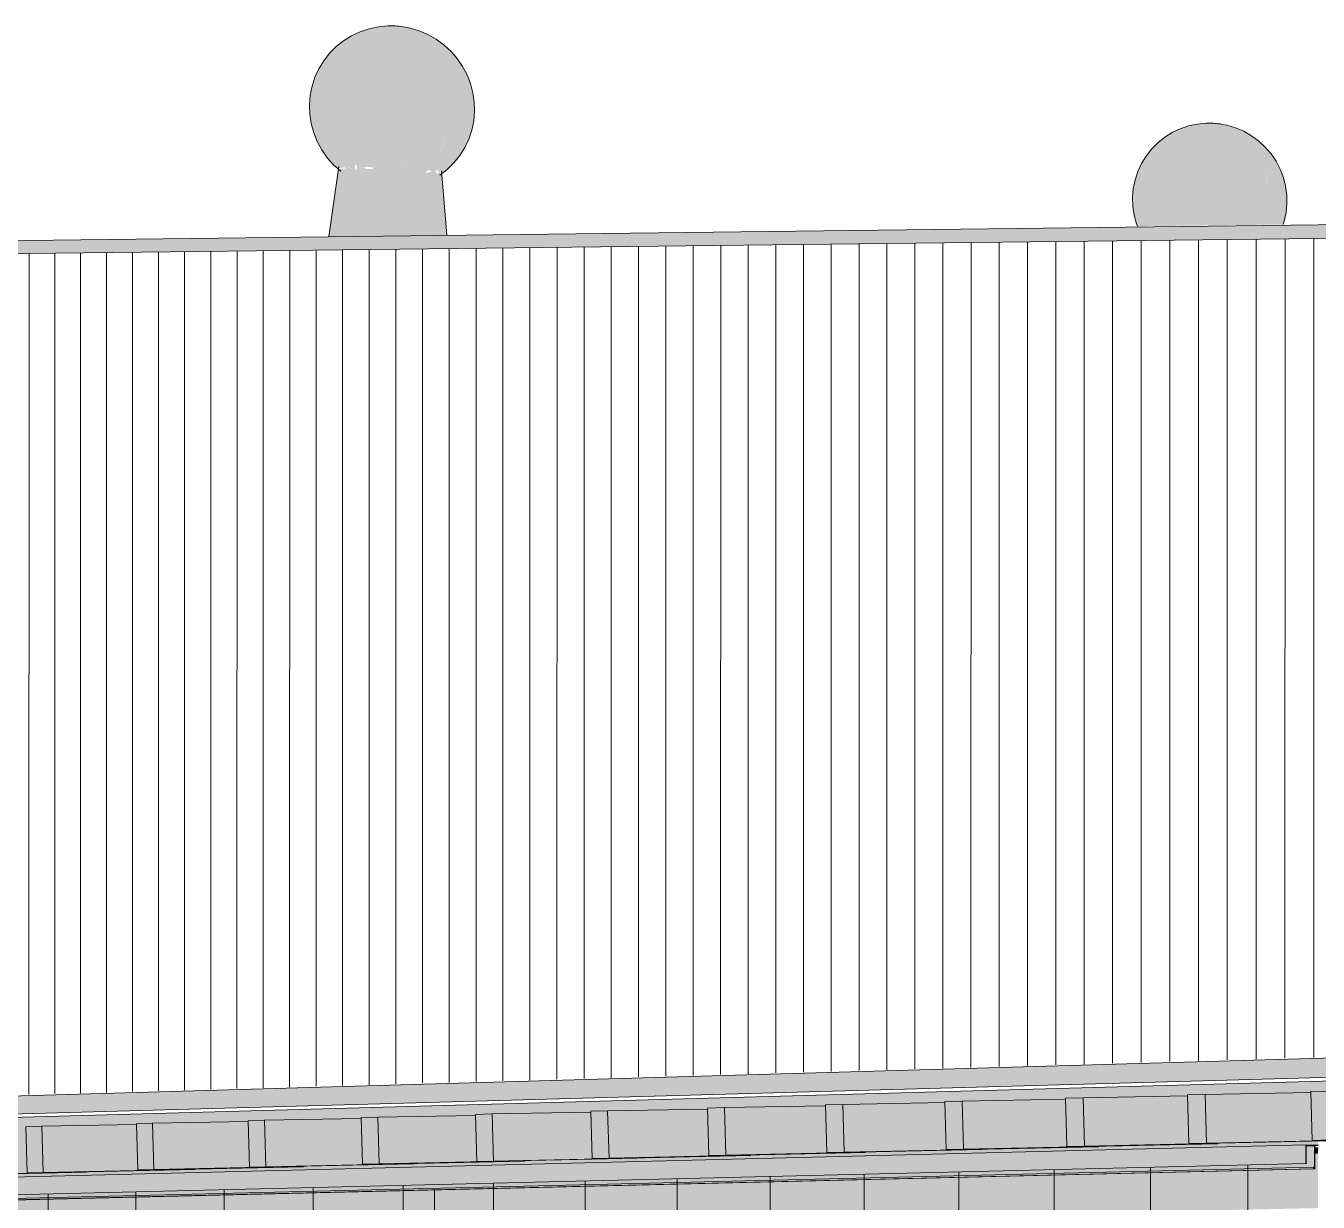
# Model space of a CAD drawing. Header units: inches. Extents: x 31156 to 31160, y -65 to 66.
# Drawn here: x 31155.9442 to 31156.0385, y 59.2025 to 59.2883 of the extents above; entities that cross this region are included whole.
import ezdxf

# ---------------------------------------------------------------- set-up
doc = ezdxf.new("R2010")
doc.units = ezdxf.units.IN
doc.header["$MEASUREMENT"] = 0
for name, color, linetype, lineweight in [('A-CLNG', 13, 'Continuous', 13), ('A-GENM', 13, 'Continuous', 9), ('A-GLAZ-CURT', 52, 'Continuous', 9), ('A-GLAZ-CWMG', 51, 'Continuous', 9), ('A-ROOF', 132, 'Continuous', 13), ('A-WALL', 113, 'Continuous', 13), ('A-WALL-PATT', 111, 'Continuous', 13), ('L-SITE-WALL', 31, 'Continuous', 13), ('S-BEAM', 12, 'Continuous', 9), ('S-COLS', 52, 'Continuous', 9)]:
    doc.layers.add(name, color=color, linetype=linetype, lineweight=lineweight)

# ---------------------------------------------------------------- blocks, each defined once
blk = doc.blocks.new('FP_3-Looking North East')
at = {"layer": 'A-WALL-PATT', "lineweight": 9}
for p, q in [((31155.982937, 59.21145), (31155.98294, 59.272158)), ((31155.984914, 59.211507), (31155.984917, 59.272181)), ((31155.986897, 59.211565), (31155.986899, 59.272204)), ((31155.988884, 59.211622), (31155.988887, 59.272227)), ((31155.990877, 59.21168), (31155.99088, 59.27225)), ((31155.992875, 59.211738), (31155.992877, 59.272273)), ((31155.994878, 59.211796), (31155.99488, 59.272296)), ((31155.996886, 59.211854), (31155.996888, 59.272319)), ((31155.998899, 59.211912), (31155.998901, 59.272343)), ((31156.000917, 59.211971), (31156.00092, 59.272366)), ((31156.002941, 59.212029), (31156.002943, 59.27239)), ((31156.00497, 59.212088), (31156.004972, 59.272413)), ((31156.007004, 59.212147), (31156.007006, 59.272437)), ((31156.009043, 59.212206), (31156.009045, 59.27246)), ((31156.011088, 59.212265), (31156.01109, 59.272484)), ((31156.013138, 59.212324), (31156.01314, 59.272508)), ((31156.015193, 59.212384), (31156.015195, 59.272532)), ((31156.017254, 59.212443), (31156.017256, 59.272555)), ((31156.01932, 59.212503), (31156.019322, 59.272579)), ((31156.021391, 59.212563), (31156.021393, 59.272603)), ((31156.023468, 59.212623), (31156.02347, 59.272627)), ((31156.02555, 59.212683), (31156.025552, 59.272652)), ((31156.027638, 59.212744), (31156.02764, 59.272676)), ((31156.029731, 59.212804), (31156.029733, 59.2727)), ((31156.03183, 59.212865), (31156.031832, 59.272724)), ((31156.033934, 59.212926), (31156.033936, 59.272749)), ((31156.036044, 59.212987), (31156.036046, 59.272773)), ((31156.038159, 59.213048), (31156.038161, 59.272798)), ((31155.944421, 59.210336), (31155.944425, 59.271711)), ((31155.946302, 59.21039), (31155.946305, 59.271733)), ((31155.948187, 59.210445), (31155.94819, 59.271755)), ((31155.950076, 59.210499), (31155.950079, 59.271777)), ((31155.951971, 59.210554), (31155.951974, 59.271799)), ((31155.95387, 59.210609), (31155.953873, 59.271821)), ((31155.955774, 59.210664), (31155.955777, 59.271843)), ((31155.957682, 59.21072), (31155.957685, 59.271865)), ((31155.959596, 59.210775), (31155.959599, 59.271887)), ((31155.961514, 59.21083), (31155.961517, 59.271909)), ((31155.963437, 59.210886), (31155.96344, 59.271932)), ((31155.965365, 59.210942), (31155.965368, 59.271954)), ((31155.967298, 59.210998), (31155.9673, 59.271977)), ((31155.969235, 59.211054), (31155.969238, 59.271999)), ((31155.971178, 59.21111), (31155.971181, 59.272021)), ((31155.973125, 59.211166), (31155.973128, 59.272044)), ((31155.975078, 59.211223), (31155.97508, 59.272067)), ((31155.977035, 59.21128), (31155.977038, 59.272089)), ((31155.978997, 59.211336), (31155.979, 59.272112)), ((31155.980965, 59.211393), (31155.980967, 59.272135))]:
    blk.add_line(p, q, dxfattribs=at)
blk = doc.blocks.new('FP_14-Looking North East')
at = {"layer": 'A-WALL-PATT', "lineweight": 9}
for p, q in [((31156.033327, 59.138793), (31156.033329, 59.205207)), ((31155.998496, 59.139399), (31155.998498, 59.204367)), ((31156.00534, 59.13928), (31156.005342, 59.204532)), ((31156.012245, 59.139159), (31156.012247, 59.204699)), ((31156.01921, 59.139038), (31156.019212, 59.204867)), ((31156.026237, 59.138916), (31156.026239, 59.205036)), ((31155.95865, 59.140092), (31155.958653, 59.203406)), ((31155.965149, 59.139979), (31155.965152, 59.203563)), ((31155.971704, 59.139865), (31155.971707, 59.203721)), ((31155.978316, 59.13975), (31155.978319, 59.203881)), ((31155.984984, 59.139634), (31155.984987, 59.204041)), ((31155.991711, 59.139517), (31155.991713, 59.204204)), ((31155.86738, 59.141088), (31155.867385, 59.202382)), ((31155.920782, 59.14075), (31155.920786, 59.202493)), ((31155.926962, 59.140643), (31155.926966, 59.202642)), ((31155.933194, 59.140535), (31155.933197, 59.202792)), ((31155.939478, 59.140425), (31155.939481, 59.202944)), ((31155.945815, 59.140315), (31155.945818, 59.203097)), ((31155.952205, 59.140204), (31155.952208, 59.203251)), ((31155.878913, 59.141479), (31155.878918, 59.201483)), ((31155.88475, 59.141377), (31155.884754, 59.201624)), ((31155.890633, 59.141275), (31155.890637, 59.201766)), ((31155.896565, 59.141172), (31155.896569, 59.201909)), ((31155.902545, 59.141068), (31155.902549, 59.202053)), ((31155.908574, 59.140963), (31155.908578, 59.202198)), ((31155.914653, 59.140857), (31155.914657, 59.202345)), ((31155.873124, 59.14158), (31155.873128, 59.201343))]:
    blk.add_line(p, q, dxfattribs=at)

msp = doc.modelspace()

# ---------------------------------------------------------------- hatches: boundary and pattern name
at = {"layer": 'A-CLNG', "lineweight": 5}
h = msp.add_hatch(color=256, dxfattribs=at)
h.paths.add_polyline_path([(31155.651865, 59.197035), (31155.704316, 59.198355), (31155.704316, 59.198543), (31155.689232, 59.198176), (31155.689232, 59.198163), (31155.651865, 59.197193), (31155.651865, 59.197062)], flags=0)
h.paths.add_polyline_path([(31155.651865, 59.199963), (31155.652751, 59.200013), (31155.662922, 59.200262), (31155.663296, 59.200269), (31155.663295, 59.200302), (31155.668096, 59.200404), (31155.668637, 59.200415), (31155.668636, 59.200448), (31155.673313, 59.200548), (31155.674024, 59.200562), (31155.674023, 59.200596), (31155.678574, 59.200693), (31155.679458, 59.200711), (31155.679457, 59.200744), (31155.68388, 59.200839), (31155.68494, 59.20086), (31155.684939, 59.200895), (31155.689232, 59.200987), (31155.690471, 59.201011), (31155.69047, 59.201046), (31155.69545, 59.201152), (31155.696051, 59.201164), (31155.696049, 59.201199), (31155.700074, 59.201285), (31155.70168, 59.201318), (31155.701679, 59.201353), (31155.705565, 59.201437), (31155.70736, 59.201473), (31155.707359, 59.201509), (31155.711104, 59.201589), (31155.713091, 59.201629), (31155.713089, 59.201666), (31155.71736, 59.201757), (31155.718874, 59.201787), (31155.718872, 59.201824), (31155.722329, 59.201899), (31155.724709, 59.201946), (31155.724708, 59.201984), (31155.728016, 59.202056), (31155.730597, 59.202107), (31155.730596, 59.202145), (31155.734887, 59.202237), (31155.73654, 59.202269), (31155.736538, 59.202308), (31155.739541, 59.202374), (31155.742536, 59.20245), (31155.742536, 59.202472), (31155.74538, 59.202535), (31155.74859, 59.202598), (31155.748588, 59.202638), (31155.752411, 59.20272), (31155.754699, 59.202765), (31155.754697, 59.202805), (31155.757218, 59.202862), (31155.760864, 59.202933), (31155.760863, 59.202974), (31155.763786, 59.203038), (31155.767088, 59.203103), (31155.767087, 59.203144), (31155.769271, 59.203194), (31155.77337, 59.203275), (31155.773369, 59.203316), (31155.775381, 59.203363), (31155.779712, 59.203448), (31155.779711, 59.20349), (31155.781546, 59.203533), (31155.786114, 59.203622), (31155.786113, 59.203666), (31155.787769, 59.203705), (31155.792578, 59.203799), (31155.792576, 59.203843), (31155.794049, 59.203879), (31155.799103, 59.203977), (31155.799102, 59.204021), (31155.800387, 59.204054), (31155.805692, 59.204157), (31155.80569, 59.204202), (31155.809353, 59.20428), (31155.812344, 59.204338), (31155.812342, 59.204384), (31155.813416, 59.204412), (31155.819061, 59.204521), (31155.819059, 59.204568), (31155.820142, 59.204597), (31155.825844, 59.204706), (31155.825842, 59.204754), (31155.826935, 59.204783), (31155.832693, 59.204893), (31155.832692, 59.204941), (31155.833794, 59.204971), (31155.839611, 59.205082), (31155.839609, 59.205131), (31155.840721, 59.20516), (31155.846597, 59.205273), (31155.846595, 59.205322), (31155.847717, 59.205352), (31155.853652, 59.205465), (31155.853651, 59.205515), (31155.854783, 59.205545), (31155.860779, 59.205659), (31155.860777, 59.20571), (31155.86192, 59.205741), (31155.867978, 59.205856), (31155.867976, 59.205908), (31155.869128, 59.205938), (31155.875249, 59.206054), (31155.875247, 59.206107), (31155.879409, 59.206194), (31155.882595, 59.206254), (31155.882593, 59.206308), (31155.883767, 59.206339), (31155.890016, 59.206457), (31155.890014, 59.206511), (31155.891198, 59.206543), (31155.897513, 59.206661), (31155.897511, 59.206717), (31155.901295, 59.206797), (31155.905088, 59.206867), (31155.905086, 59.206924), (31155.906293, 59.206956), (31155.912741, 59.207076), (31155.912739, 59.207134), (31155.914426, 59.207175), (31155.920475, 59.207287), (31155.920473, 59.207345), (31155.923179, 59.207405), (31155.92829, 59.2075), (31155.928288, 59.207559), (31155.931932, 59.207637), (31155.936187, 59.207715), (31155.936186, 59.207776), (31155.940684, 59.207869), (31155.944169, 59.207933), (31155.944167, 59.207994), (31155.948623, 59.208086), (31155.952235, 59.208152), (31155.952234, 59.208215), (31155.956488, 59.208304), (31155.960389, 59.208374), (31155.960387, 59.208439), (31155.964435, 59.208523), (31155.96863, 59.208599), (31155.968628, 59.208664), (31155.972465, 59.208745), (31155.976961, 59.208826), (31155.976959, 59.208892), (31155.980581, 59.208969), (31155.985382, 59.209055), (31155.98538, 59.209123), (31155.988782, 59.209196), (31155.993897, 59.209287), (31155.993895, 59.209356), (31155.99707, 59.209425), (31156.002505, 59.209522), (31156.002503, 59.209592), (31156.005448, 59.209656), (31156.011208, 59.209759), (31156.011206, 59.20983), (31156.013915, 59.209891), (31156.020009, 59.209998), (31156.020007, 59.210071), (31156.022475, 59.210127), (31156.028908, 59.21024), (31156.028906, 59.210315), (31156.031128, 59.210367), (31156.037908, 59.210485), (31156.037906, 59.210562), (31156.039875, 59.210609), (31156.04701, 59.210733), (31156.047008, 59.210811), (31156.048719, 59.210854), (31156.051648, 59.210905), (31156.051646, 59.21168), (31155.651865, 59.200547), (31155.651865, 59.200099)], flags=0)
h.paths.add_polyline_path([(31155.867249, 59.20239), (31156.038464, 59.206661), (31156.038464, 59.206936), (31156.031127, 59.206751), (31155.866468, 59.202615), (31155.866468, 59.202408), (31155.867249, 59.202407)], flags=0)
h.paths.add_polyline_path([(31156.237389, 59.212089), (31156.237701, 59.212097), (31156.237701, 59.21219), (31156.237389, 59.212157)], flags=0)
at = {"layer": 'A-GENM', "lineweight": 5}
for points in [[(31155.97332, 59.277556), (31155.973859, 59.278172), (31155.974326, 59.278892), (31155.974787, 59.279935), (31155.974997, 59.280567), (31155.975185, 59.281482), (31155.975268, 59.282418), (31155.975242, 59.283352), (31155.97511, 59.28426), (31155.974874, 59.285121), (31155.97454, 59.285914), (31155.974117, 59.286617), (31155.973614, 59.287214), (31155.973045, 59.287691), (31155.972424, 59.288036), (31155.971766, 59.28824), (31155.971204, 59.288299), (31155.971025, 59.288298), (31155.97019, 59.288287), (31155.969139, 59.288083), (31155.968523, 59.287862), (31155.968126, 59.287687), (31155.967265, 59.287142), (31155.966567, 59.286552), (31155.965945, 59.2858), (31155.96551, 59.285084), (31155.965199, 59.284286), (31155.964931, 59.283149), (31155.964891, 59.282028), (31155.96511, 59.280789), (31155.965511, 59.279772), (31155.966116, 59.27878), (31155.96699, 59.277856), (31155.966996, 59.277895), (31155.967103, 59.277974), (31155.967187, 59.277915), (31155.967411, 59.278034), (31155.967556, 59.277884), (31155.967724, 59.277982), (31155.96821, 59.277837), (31155.96821, 59.278184), (31155.96835, 59.27812), (31155.968277, 59.277817), (31155.968643, 59.278022), (31155.969512, 59.278003), (31155.969516, 59.278068), (31155.969894, 59.277876), (31155.97041, 59.277713), (31155.970899, 59.27786), (31155.971295, 59.278258), (31155.971838, 59.278202), (31155.972536, 59.278001), (31155.973002, 59.277908)], [(31155.966291, 59.272938), (31155.967603, 59.272953), (31155.968135, 59.27786), (31155.967696, 59.277965), (31155.967556, 59.277884), (31155.967024, 59.277907), (31155.96699, 59.277856), (31155.966373, 59.273529)], [(31155.967603, 59.272953), (31155.974894, 59.273045), (31155.974517, 59.277534), (31155.974397, 59.277534), (31155.974394, 59.277588), (31155.974323, 59.277534), (31155.97425, 59.277534), (31155.974246, 59.277576), (31155.97413, 59.277534), (31155.974116, 59.277791), (31155.974078, 59.277791), (31155.97332, 59.277556), (31155.973002, 59.277908), (31155.972207, 59.278096), (31155.971705, 59.278216), (31155.971295, 59.278258), (31155.970899, 59.27786), (31155.97041, 59.277713), (31155.969783, 59.277932), (31155.969516, 59.278068), (31155.969505, 59.277876), (31155.968944, 59.277876), (31155.968944, 59.278006), (31155.968621, 59.277998), (31155.968269, 59.277819), (31155.968135, 59.27786), (31155.967617, 59.273077)]]:
    msp.add_hatch(color=256, dxfattribs=at).paths.add_polyline_path(points, flags=0)
h = msp.add_hatch(color=256, dxfattribs=at)
h.paths.add_polyline_path([(31155.974297, 59.277534), (31155.974323, 59.277534), (31155.974394, 59.277588), (31155.974391, 59.277634), (31155.974431, 59.277616), (31155.974476, 59.27765), (31155.974551, 59.277549), (31155.975104, 59.278027), (31155.975465, 59.278402), (31155.975896, 59.278933), (31155.976276, 59.279561), (31155.976583, 59.280269), (31155.976878, 59.281501), (31155.9769, 59.28256), (31155.976694, 59.283894), (31155.976369, 59.284741), (31155.976059, 59.285347), (31155.975283, 59.286377), (31155.974744, 59.286886), (31155.974141, 59.287326), (31155.973504, 59.287694), (31155.973145, 59.287852), (31155.972257, 59.288135), (31155.971766, 59.28824), (31155.972424, 59.288036), (31155.973045, 59.287691), (31155.973675, 59.287142), (31155.974117, 59.286617), (31155.97454, 59.285914), (31155.974874, 59.285121), (31155.97511, 59.28426), (31155.975242, 59.283352), (31155.97526, 59.282337), (31155.975185, 59.281482), (31155.974997, 59.280567), (31155.974708, 59.279697), (31155.974326, 59.278892), (31155.973859, 59.278172), (31155.973527, 59.277792), (31155.973814, 59.277709), (31155.974079, 59.27779), (31155.974225, 59.277794), (31155.974237, 59.27767), (31155.974297, 59.277716), (31155.974297, 59.277605)], flags=0)
h.paths.add_polyline_path([(31155.973145, 59.287852), (31155.972703, 59.288015), (31155.972125, 59.288175)], flags=0)
h = msp.add_hatch(color=256, dxfattribs=at)
h.paths.add_polyline_path([(31156.030738, 59.281201), (31156.030758, 59.281186), (31156.03067, 59.281186)], flags=0)
h.paths.add_polyline_path([(31156.025306, 59.273692), (31156.034527, 59.273806), (31156.034562, 59.273905), (31156.034745, 59.274765), (31156.034826, 59.275646), (31156.034801, 59.276526), (31156.034623, 59.277553), (31156.034441, 59.278194), (31156.034114, 59.278941), (31156.0337, 59.279605), (31156.033209, 59.28017), (31156.032653, 59.280621), (31156.032045, 59.280948), (31156.031402, 59.281143), (31156.031163, 59.281178), (31156.031048, 59.281186), (31156.030291, 59.281202), (31156.029576, 59.281142), (31156.028934, 59.280995), (31156.027945, 59.280598), (31156.027281, 59.280201), (31156.026532, 59.279551), (31156.025928, 59.278845), (31156.025537, 59.278169), (31156.02524, 59.277506), (31156.0251, 59.276945), (31156.024978, 59.276229), (31156.024962, 59.275152), (31156.025146, 59.274126)], flags=0)
h = msp.add_hatch(color=256, dxfattribs=at)
h.paths.add_polyline_path([(31156.031402, 59.281143), (31156.031049, 59.28118), (31156.031127, 59.281167)], flags=0)
h.paths.add_polyline_path([(31156.034527, 59.273806), (31156.035903, 59.273824), (31156.036143, 59.274806), (31156.03617, 59.27583), (31156.036093, 59.276547), (31156.035982, 59.277058), (31156.035709, 59.277823), (31156.03535, 59.278499), (31156.03466, 59.279398), (31156.03406, 59.279957), (31156.033619, 59.280284), (31156.03301, 59.280632), (31156.032687, 59.28078), (31156.031866, 59.281044), (31156.031402, 59.281143), (31156.032045, 59.280948), (31156.032653, 59.280621), (31156.033209, 59.28017), (31156.0337, 59.279605), (31156.034114, 59.278941), (31156.034441, 59.278194), (31156.034672, 59.277382), (31156.034801, 59.276526), (31156.034826, 59.275646), (31156.034745, 59.274765), (31156.034562, 59.273905)], flags=0)
h.paths.add_polyline_path([(31156.032687, 59.28078), (31156.032255, 59.280934), (31156.032325, 59.280894)], flags=0)
at = {"layer": 'A-GLAZ-CWMG', "lineweight": 5}
for points in [[(31155.867438, 59.201206), (31156.037566, 59.20531), (31156.037566, 59.20666), (31155.867438, 59.202385)], [(31155.868115, 59.200876), (31156.038209, 59.204938), (31156.038209, 59.206604), (31156.037585, 59.206577), (31156.037566, 59.205307), (31155.868115, 59.201205)], [(31156.037585, 59.206588), (31156.038209, 59.206604), (31156.037585, 59.206604)], [(31155.868019, 59.200853), (31156.038118, 59.204912), (31156.038118, 59.205031), (31155.868019, 59.200959)]]:
    msp.add_hatch(color=256, dxfattribs=at).paths.add_polyline_path(points, flags=0)
at = {"layer": 'A-GLAZ-CWMG'}
msp.add_hatch(color=256, dxfattribs=at).paths.add_polyline_path([(31156.037566, 59.206626), (31156.037873, 59.206647), (31156.037566, 59.20664)], flags=0)
h = msp.add_hatch(color=256, dxfattribs=at)
h.paths.add_polyline_path([(31156.038229, 59.204907), (31156.038229, 59.206633), (31156.038209, 59.206604), (31156.038209, 59.204938)], flags=0)
h.paths.add_polyline_path([(31156.037566, 59.20531), (31156.037586, 59.205339), (31156.037566, 59.205407)], flags=0)
at = {"layer": 'A-ROOF', "lineweight": 5}
for points in [[(31155.902028, 59.27122), (31156.263376, 59.275408), (31156.263376, 59.276546), (31155.902028, 59.272133)], [(31155.628865, 59.200098), (31156.10258, 59.213373), (31156.102549, 59.213487), (31156.102437, 59.213506), (31156.102394, 59.21358), (31156.102394, 59.213713), (31156.102447, 59.213793), (31156.102527, 59.213803), (31156.104775, 59.213867), (31156.104756, 59.2149), (31155.628865, 59.201152)]]:
    msp.add_hatch(color=256, dxfattribs=at).paths.add_polyline_path(points, flags=0)
at = {"layer": 'S-BEAM', "lineweight": 5}
for points in [[(31156.012596, 59.206351), (31156.020117, 59.206543), (31156.020019, 59.209994), (31156.012498, 59.209859), (31156.012575, 59.207117)], [(31156.02141, 59.206573), (31156.029015, 59.206767), (31156.028917, 59.210236), (31156.021312, 59.2101), (31156.021388, 59.207343)], [(31156.030322, 59.206797), (31156.038013, 59.206994), (31156.037916, 59.210481), (31156.030225, 59.210344), (31156.030301, 59.207571)], [(31155.9783, 59.205489), (31155.985495, 59.205672), (31155.985396, 59.209051), (31155.978201, 59.20892), (31155.978233, 59.207807)], [(31155.986734, 59.205701), (31155.994008, 59.205886), (31155.993909, 59.209283), (31155.986635, 59.209151), (31155.986709, 59.206552)], [(31155.99526, 59.205915), (31156.002615, 59.206103), (31156.002517, 59.209518), (31155.995162, 59.209384), (31155.995206, 59.207805)], [(31156.00388, 59.206132), (31156.011317, 59.206322), (31156.011219, 59.209755), (31156.003782, 59.20962), (31156.003859, 59.206893)], [(31155.945462, 59.204662), (31155.952352, 59.204838), (31155.952252, 59.208149), (31155.945362, 59.20802), (31155.945443, 59.205315)], [(31155.95354, 59.204866), (31155.960504, 59.205043), (31155.960405, 59.208371), (31155.95344, 59.208242), (31155.953527, 59.205314)], [(31155.961705, 59.205071), (31155.968745, 59.20525), (31155.968645, 59.208595), (31155.961605, 59.208465), (31155.961698, 59.205313)], [(31155.969958, 59.205279), (31155.977074, 59.20546), (31155.976975, 59.208822), (31155.969858, 59.208691), (31155.969957, 59.205312)], [(31155.93747, 59.204461), (31155.944287, 59.204635), (31155.944186, 59.207929), (31155.937369, 59.207802), (31155.937448, 59.20519)], [(31156.038225, 59.206015), (31156.03846, 59.206023), (31156.03846, 59.206289), (31156.038225, 59.206268), (31156.038225, 59.206018)], [(31156.038226, 59.206311), (31156.03846, 59.206317), (31156.03846, 59.206445), (31156.038226, 59.206433)]]:
    msp.add_hatch(color=256, dxfattribs=at).paths.add_polyline_path(points, flags=0)
at = {"layer": 'S-BEAM'}
for points in [[(31156.020125, 59.206541), (31156.02141, 59.206573), (31156.021312, 59.2101), (31156.020027, 59.210065), (31156.02009, 59.207801)], [(31156.029023, 59.206765), (31156.030322, 59.206797), (31156.030225, 59.210344), (31156.028925, 59.210309), (31156.028994, 59.2078)], [(31156.038021, 59.206991), (31156.039335, 59.207024), (31156.039238, 59.210591), (31156.037924, 59.210555), (31156.037999, 59.207799)], [(31155.985505, 59.20567), (31155.986734, 59.205701), (31155.986635, 59.209151), (31155.985406, 59.209117), (31155.985443, 59.207806)], [(31155.994017, 59.205884), (31155.99526, 59.205915), (31155.995162, 59.209384), (31155.993919, 59.20935), (31155.993963, 59.207805)], [(31156.002624, 59.206101), (31156.00388, 59.206132), (31156.003782, 59.20962), (31156.002526, 59.209586), (31156.002576, 59.207804)], [(31156.011326, 59.20632), (31156.012596, 59.206351), (31156.012498, 59.209859), (31156.011228, 59.209824), (31156.011284, 59.207802)], [(31155.952363, 59.204836), (31155.95354, 59.204866), (31155.95344, 59.208242), (31155.952263, 59.208209), (31155.952346, 59.205411)], [(31155.960515, 59.205041), (31155.961705, 59.205071), (31155.961605, 59.208465), (31155.960415, 59.208433), (31155.960504, 59.20541)], [(31155.968755, 59.205248), (31155.969958, 59.205279), (31155.969858, 59.208691), (31155.968656, 59.208658), (31155.96875, 59.205409)], [(31155.977084, 59.205458), (31155.9783, 59.205489), (31155.978201, 59.20892), (31155.976985, 59.208886), (31155.977016, 59.207807)], [(31155.944297, 59.204633), (31155.945462, 59.204662), (31155.945362, 59.20802), (31155.944197, 59.207989), (31155.944274, 59.205412)]]:
    msp.add_hatch(color=256, dxfattribs=at).paths.add_polyline_path(points, flags=0)
at = {"layer": 'S-BEAM', "lineweight": 5}
h = msp.add_hatch(color=256, dxfattribs=at)
h.paths.add_polyline_path([(31155.868128, 59.198294), (31155.89751, 59.198943), (31155.897506, 59.201551), (31155.868128, 59.20085), (31155.868128, 59.200629)], flags=0)
h.paths.add_polyline_path([(31155.900166, 59.199001), (31155.973998, 59.200631), (31155.973995, 59.203376), (31155.900166, 59.201614), (31155.900166, 59.199555)], flags=0)
h.paths.add_polyline_path([(31156.038225, 59.204908), (31156.038206, 59.204939), (31156.038206, 59.204909)], flags=0)
h.paths.add_polyline_path([(31155.976823, 59.200694), (31156.03846, 59.202055), (31156.038459, 59.206021), (31156.038225, 59.206015), (31156.038205, 59.204908), (31155.976823, 59.203443), (31155.976823, 59.201343)], flags=0)
at = {"layer": 'S-COLS', "lineweight": 5}
h = msp.add_hatch(color=256, dxfattribs=at)
h.paths.add_polyline_path([(31155.974057, 59.140213), (31155.97404, 59.160004), (31155.973997, 59.160005), (31155.973999, 59.140214), (31155.974056, 59.140213)], flags=0)
h.paths.add_polyline_path([(31155.974058, 59.161412), (31155.974058, 59.182002), (31155.973998, 59.182001), (31155.974, 59.161412), (31155.974039, 59.161412)], flags=0)
h.paths.add_polyline_path([(31155.973998, 59.183447), (31155.974059, 59.183448), (31155.974059, 59.203377), (31155.973999, 59.203376), (31155.973998, 59.183827)], flags=0)
h = msp.add_hatch(color=256, dxfattribs=at)
h.paths.add_polyline_path([(31155.975749, 59.140184), (31155.97575, 59.159997), (31155.974058, 59.160004), (31155.974057, 59.140213)], flags=0)
h.paths.add_polyline_path([(31155.97575, 59.161406), (31155.975751, 59.182019), (31155.974058, 59.182002), (31155.974058, 59.161412), (31155.975684, 59.161406)], flags=0)
h.paths.add_polyline_path([(31155.974059, 59.183448), (31155.975751, 59.183466), (31155.975752, 59.203418), (31155.974059, 59.203377), (31155.974059, 59.183827)], flags=0)
h = msp.add_hatch(color=256, dxfattribs=at)
h.paths.add_polyline_path([(31155.976053, 59.140179), (31155.976026, 59.159996), (31155.97575, 59.159997), (31155.975749, 59.140184), (31155.976052, 59.140179)], flags=0)
h.paths.add_polyline_path([(31155.976054, 59.161405), (31155.976055, 59.182022), (31155.975751, 59.182019), (31155.97575, 59.161406), (31155.976024, 59.161405)], flags=0)
h.paths.add_polyline_path([(31155.975751, 59.183466), (31155.976055, 59.18347), (31155.976056, 59.203425), (31155.975752, 59.203418), (31155.975751, 59.183827)], flags=0)
h = msp.add_hatch(color=256, dxfattribs=at)
h.paths.add_polyline_path([(31155.977659, 59.140151), (31155.97766, 59.159989), (31155.976054, 59.159996), (31155.976053, 59.140179)], flags=0)
h.paths.add_polyline_path([(31155.97766, 59.1614), (31155.977661, 59.182038), (31155.976055, 59.182022), (31155.976054, 59.161405), (31155.976811, 59.161403)], flags=0)
h.paths.add_polyline_path([(31155.976055, 59.18347), (31155.977661, 59.183488), (31155.977662, 59.200305), (31155.977493, 59.200302), (31155.976225, 59.200344), (31155.976225, 59.200467), (31155.976823, 59.20048), (31155.976823, 59.203443), (31155.976056, 59.203425), (31155.976055, 59.183827)], flags=0)

# ---------------------------------------------------------------- linework, layer by layer
at = {"layer": 'A-CLNG'}
for p, q in [((31155.651865, 59.200547), (31156.051648, 59.21168)), ((31156.038464, 59.206661), (31156.037873, 59.206647))]:
    msp.add_line(p, q, dxfattribs=at)
at = {"layer": 'A-GENM'}
for p, q in [((31155.96629, 59.272937), (31155.967017, 59.278057)), ((31155.974521, 59.277744), (31155.974897, 59.273045))]:
    msp.add_line(p, q, dxfattribs=at)
for points in [[(31155.967166, 59.277706, 0), (31155.966647, 59.278172, 0), (31155.966185, 59.278692, 0), (31155.965785, 59.279261, 0), (31155.965453, 59.279871, 0), (31155.965194, 59.280514, 0), (31155.965011, 59.281181, 0), (31155.964905, 59.281864, 0), (31155.96488, 59.282553, 0), (31155.964934, 59.283239, 0), (31155.965068, 59.283913, 0), (31155.965279, 59.284567, 0), (31155.965565, 59.285191, 0), (31155.965922, 59.285777, 0), (31155.966345, 59.286317, 0), (31155.966829, 59.286804, 0), (31155.967367, 59.287232, 0), (31155.967951, 59.287595, 0), (31155.968575, 59.287888, 0), (31155.96923, 59.288108, 0), (31155.969907, 59.288251, 0), (31155.970597, 59.288315, 0), (31155.97077, 59.288319, 0), (31155.970944, 59.288317, 0), (31155.97108, 59.288313, 0), (31155.971169, 59.288308, 0), (31155.971308, 59.288299, 0), (31155.971399, 59.288291, 0), (31155.971518, 59.288278, 0), (31155.971534, 59.288276, 0)], [(31155.971534, 59.288276, 0), (31155.971706, 59.288253, 0), (31155.971877, 59.288225, 0), (31155.972217, 59.288155, 0), (31155.972885, 59.287956, 0), (31155.973526, 59.287683, 0), (31155.974132, 59.287339, 0), (31155.974695, 59.286929, 0), (31155.975208, 59.286458, 0), (31155.975664, 59.285932, 0), (31155.976057, 59.285359, 0), (31155.976381, 59.284746, 0), (31155.976633, 59.284101, 0), (31155.976808, 59.283432, 0), (31155.976906, 59.28275, 0), (31155.976924, 59.282062, 0), (31155.976862, 59.281377, 0), (31155.976721, 59.280706, 0), (31155.976503, 59.280056, 0), (31155.976211, 59.279436, 0), (31155.975849, 59.278855, 0), (31155.975421, 59.27832, 0)], [(31156.02528, 59.273691, 0), (31156.025209, 59.273868, 0), (31156.02504, 59.274496, 0), (31156.024945, 59.275138, 0), (31156.024924, 59.275786, 0), (31156.024977, 59.276432, 0), (31156.025105, 59.277066, 0), (31156.025305, 59.277681, 0), (31156.025575, 59.278269, 0), (31156.025911, 59.27882, 0), (31156.026309, 59.279329, 0), (31156.026764, 59.279788, 0), (31156.027269, 59.280192, 0), (31156.027817, 59.280534, 0), (31156.028402, 59.280811, 0), (31156.029015, 59.281018, 0), (31156.029649, 59.281153, 0), (31156.030295, 59.281214, 0), (31156.030457, 59.281218, 0), (31156.030619, 59.281217, 0), (31156.030741, 59.281213, 0), (31156.030822, 59.281209, 0), (31156.03095, 59.2812, 0), (31156.031038, 59.281193, 0), (31156.031155, 59.28118, 0), (31156.031174, 59.281178, 0)], [(31156.031174, 59.281178, 0), (31156.031335, 59.281157, 0), (31156.031495, 59.281131, 0), (31156.031813, 59.281065, 0), (31156.032437, 59.280878, 0), (31156.033035, 59.280622, 0), (31156.033601, 59.280298, 0), (31156.034127, 59.279912, 0), (31156.034605, 59.279469, 0), (31156.035029, 59.278975, 0), (31156.035394, 59.278435, 0), (31156.035695, 59.277858, 0), (31156.035927, 59.277251, 0), (31156.036089, 59.276622, 0), (31156.036177, 59.27598, 0), (31156.036191, 59.275332, 0), (31156.03613, 59.274688, 0), (31156.035995, 59.274055, 0), (31156.035917, 59.273824, 0)], [(31155.975421, 59.27832, 0), (31155.974933, 59.277838, 0), (31155.974392, 59.277416, 0)]]:
    msp.add_polyline3d(points, dxfattribs=at)
at = {"layer": 'A-GLAZ-CWMG'}
for p, q in [((31155.867438, 59.202414), (31156.037566, 59.20666)), ((31156.037873, 59.206647), (31156.037566, 59.20666)), ((31156.037566, 59.20666), (31156.037566, 59.20531)), ((31156.037585, 59.206588), (31156.038209, 59.206604)), ((31156.037586, 59.205339), (31156.037586, 59.20663)), ((31156.037586, 59.20663), (31156.037628, 59.206628)), ((31156.037628, 59.206628), (31156.038209, 59.206604)), ((31156.038071, 59.206639), (31156.037884, 59.206647)), ((31156.038229, 59.206633), (31156.038071, 59.206639)), ((31156.038209, 59.206604), (31156.038209, 59.204938)), ((31156.038229, 59.204907), (31156.038229, 59.206633)), ((31155.867438, 59.201206), (31156.037566, 59.20531)), ((31156.037566, 59.20531), (31156.037605, 59.205308)), ((31156.037566, 59.205307), (31156.037605, 59.205308)), ((31156.037605, 59.205338), (31156.037586, 59.205339)), ((31156.037605, 59.205308), (31156.037605, 59.205338)), ((31155.868019, 59.200959), (31156.038118, 59.205031)), ((31155.868019, 59.200853), (31156.038118, 59.204912)), ((31155.868135, 59.200849), (31156.038229, 59.204907)), ((31156.038138, 59.20503), (31156.038118, 59.205031)), ((31156.038118, 59.205031), (31156.038118, 59.204912)), ((31156.038118, 59.204936), (31156.038209, 59.204938)), ((31156.038118, 59.204912), (31156.038229, 59.204907)), ((31156.038138, 59.204941), (31156.038138, 59.20503)), ((31156.038209, 59.204938), (31156.038138, 59.204941))]:
    msp.add_line(p, q, dxfattribs=at)
at = {"layer": 'A-ROOF'}
for p, q in [((31155.902028, 59.272133), (31156.263376, 59.276546)), ((31156.263376, 59.275408), (31155.902028, 59.27122)), ((31155.628865, 59.201152), (31156.104775, 59.2149)), ((31156.102581, 59.213365), (31155.628865, 59.200098))]:
    msp.add_line(p, q, dxfattribs=at)
at = {"layer": 'A-WALL'}
for p, q in [((31156.037585, 59.206594), (31156.038463, 59.206616)), ((31156.038464, 59.206649), (31156.037628, 59.206628))]:
    msp.add_line(p, q, dxfattribs=at)
at = {"layer": 'S-BEAM'}
for p, q in [((31156.012498, 59.209859), (31156.020021, 59.209994)), ((31156.021312, 59.2101), (31156.020027, 59.210065)), ((31156.020027, 59.210065), (31156.020125, 59.206541)), ((31156.021312, 59.2101), (31156.02892, 59.210237)), ((31156.02141, 59.206573), (31156.021312, 59.2101)), ((31156.030225, 59.210344), (31156.028925, 59.210309)), ((31156.028925, 59.210309), (31156.029023, 59.206765)), ((31156.030225, 59.210344), (31156.037918, 59.210481)), ((31156.030322, 59.206797), (31156.030225, 59.210344)), ((31156.039238, 59.210591), (31156.037924, 59.210555)), ((31156.037924, 59.210555), (31156.038021, 59.206991)), ((31155.978201, 59.20892), (31155.985398, 59.209052)), ((31155.986635, 59.209151), (31155.985406, 59.209117)), ((31155.985406, 59.209117), (31155.985505, 59.20567)), ((31155.986635, 59.209151), (31155.993911, 59.209283)), ((31155.986734, 59.205701), (31155.986635, 59.209151)), ((31155.995162, 59.209384), (31155.993919, 59.20935)), ((31155.993919, 59.20935), (31155.994017, 59.205884)), ((31155.995162, 59.209384), (31156.002518, 59.209518)), ((31155.99526, 59.205915), (31155.995162, 59.209384)), ((31156.003782, 59.20962), (31156.002526, 59.209586)), ((31156.002526, 59.209586), (31156.002624, 59.206101)), ((31156.003782, 59.20962), (31156.011221, 59.209755)), ((31156.00388, 59.206132), (31156.003782, 59.20962)), ((31156.012498, 59.209859), (31156.011228, 59.209824)), ((31156.011228, 59.209824), (31156.011326, 59.20632)), ((31156.012596, 59.206351), (31156.012498, 59.209859)), ((31155.945362, 59.20802), (31155.952254, 59.208149)), ((31155.95344, 59.208242), (31155.952263, 59.208209)), ((31155.952263, 59.208209), (31155.952363, 59.204836)), ((31155.95344, 59.208242), (31155.960407, 59.208371)), ((31155.95354, 59.204866), (31155.95344, 59.208242)), ((31155.961605, 59.208465), (31155.960415, 59.208433)), ((31155.960415, 59.208433), (31155.960515, 59.205041)), ((31155.961605, 59.208465), (31155.968647, 59.208595)), ((31155.961705, 59.205071), (31155.961605, 59.208465)), ((31155.969858, 59.208691), (31155.968656, 59.208658)), ((31155.968656, 59.208658), (31155.968755, 59.205248)), ((31155.969858, 59.208691), (31155.976977, 59.208822)), ((31155.969958, 59.205279), (31155.969858, 59.208691)), ((31155.978201, 59.20892), (31155.976985, 59.208886)), ((31155.976985, 59.208886), (31155.977084, 59.205458)), ((31155.9783, 59.205489), (31155.978201, 59.20892)), ((31155.945362, 59.20802), (31155.944197, 59.207989)), ((31155.944197, 59.207989), (31155.944297, 59.204633)), ((31155.945462, 59.204662), (31155.945362, 59.20802)), ((31156.047904, 59.207176), (31156.030322, 59.206797)), ((31156.013915, 59.206319), (31155.99526, 59.205915)), ((31156.022475, 59.206534), (31156.00388, 59.206132)), ((31156.011326, 59.20632), (31156.012596, 59.206351)), ((31156.031127, 59.206751), (31156.012596, 59.206351)), ((31156.020125, 59.206541), (31156.02141, 59.206573)), ((31156.039057, 59.206953), (31156.02141, 59.206573)), ((31156.029023, 59.206765), (31156.030322, 59.206797)), ((31156.038021, 59.206991), (31156.039335, 59.207024)), ((31156.038222, 59.206311), (31156.03846, 59.206317)), ((31156.038224, 59.206439), (31156.03846, 59.206445)), ((31155.972465, 59.205278), (31155.95354, 59.204866)), ((31155.98058, 59.205482), (31155.961705, 59.205071)), ((31155.968755, 59.205248), (31155.969958, 59.205279)), ((31155.988813, 59.205688), (31155.969958, 59.205279)), ((31155.977084, 59.205458), (31155.9783, 59.205489)), ((31155.99707, 59.205896), (31155.9783, 59.205489)), ((31155.985505, 59.20567), (31155.986734, 59.205701)), ((31156.005448, 59.206106), (31155.986734, 59.205701)), ((31155.994017, 59.205884), (31155.99526, 59.205915)), ((31156.002624, 59.206101), (31156.00388, 59.206132)), ((31155.948623, 59.204679), (31155.929561, 59.204262)), ((31155.956488, 59.204876), (31155.93747, 59.204461)), ((31155.944297, 59.204633), (31155.945462, 59.204662)), ((31155.964435, 59.205076), (31155.945462, 59.204662)), ((31155.952363, 59.204836), (31155.95354, 59.204866)), ((31155.960515, 59.205041), (31155.961705, 59.205071))]:
    msp.add_line(p, q, dxfattribs=at)
at = {"layer": 'S-COLS'}
msp.add_line((31155.973992, 59.183447), (31155.973993, 59.203376), dxfattribs=at)

# ---------------------------------------------------------------- block references
at = {"layer": 'A-GLAZ-CURT'}
msp.add_blockref('FP_14-Looking North East', (0, 0), dxfattribs=at)
at = {"layer": 'L-SITE-WALL', "lineweight": 9}
msp.add_blockref('FP_3-Looking North East', (0, 0), dxfattribs=at)

doc.saveas('drawing.dxf')
